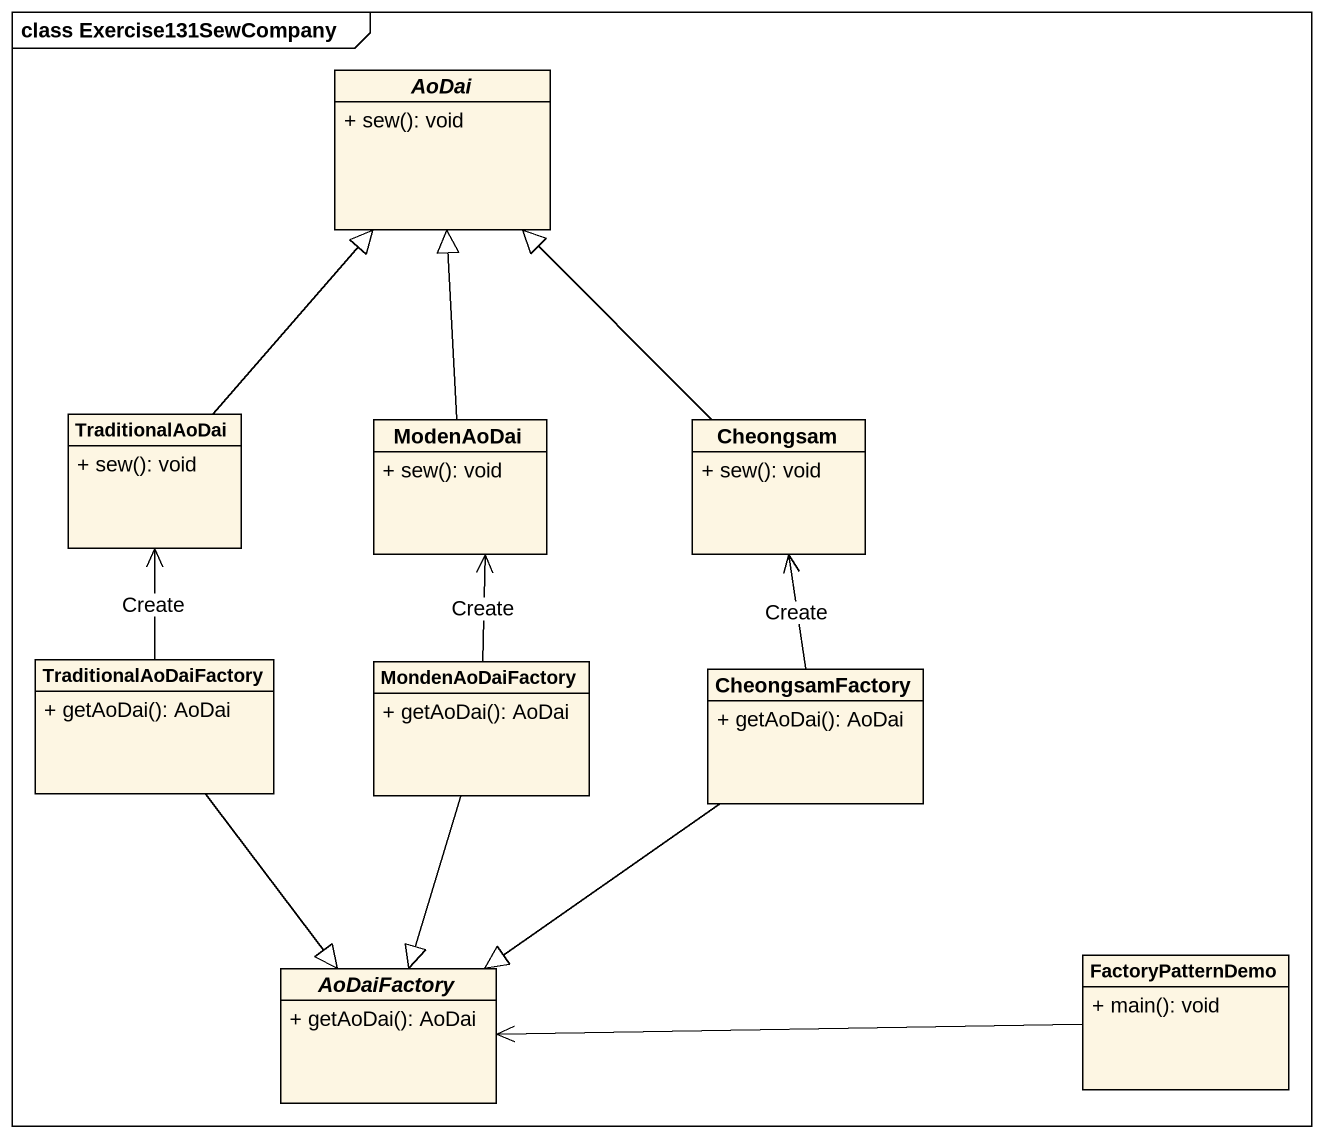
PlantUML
@startuml
mainframe class Exercise131SewCompany
hide circle
hide empty members
skinparam classAttributeIconSize 0
abstract class AoDai {
  + sew(): void
}
class TraditionalAoDai {
  + sew(): void
}
class ModenAoDai {
  + sew(): void
}
class Cheongsam {
  + sew(): void
}
class TraditionalAoDaiFactory {
  + getAoDai(): AoDai
}
class MondenAoDaiFactory {
  + getAoDai(): AoDai
}
class CheongsamFactory {
  + getAoDai(): AoDai
}
abstract class AoDaiFactory {
  + getAoDai(): AoDai
}
class FactoryPatternDemo {
  + main(): void
}
TraditionalAoDai -up-|> AoDai
ModenAoDai -up-|> AoDai
Cheongsam -up-|> AoDai
TraditionalAoDaiFactory -up-> TraditionalAoDai : Create
TraditionalAoDaiFactory --|> AoDaiFactory
MondenAoDaiFactory -up-> ModenAoDai : Create
MondenAoDaiFactory --|> AoDaiFactory
CheongsamFactory -up-> Cheongsam : Create
CheongsamFactory --|> AoDaiFactory
FactoryPatternDemo -left-> AoDaiFactory
@enduml
